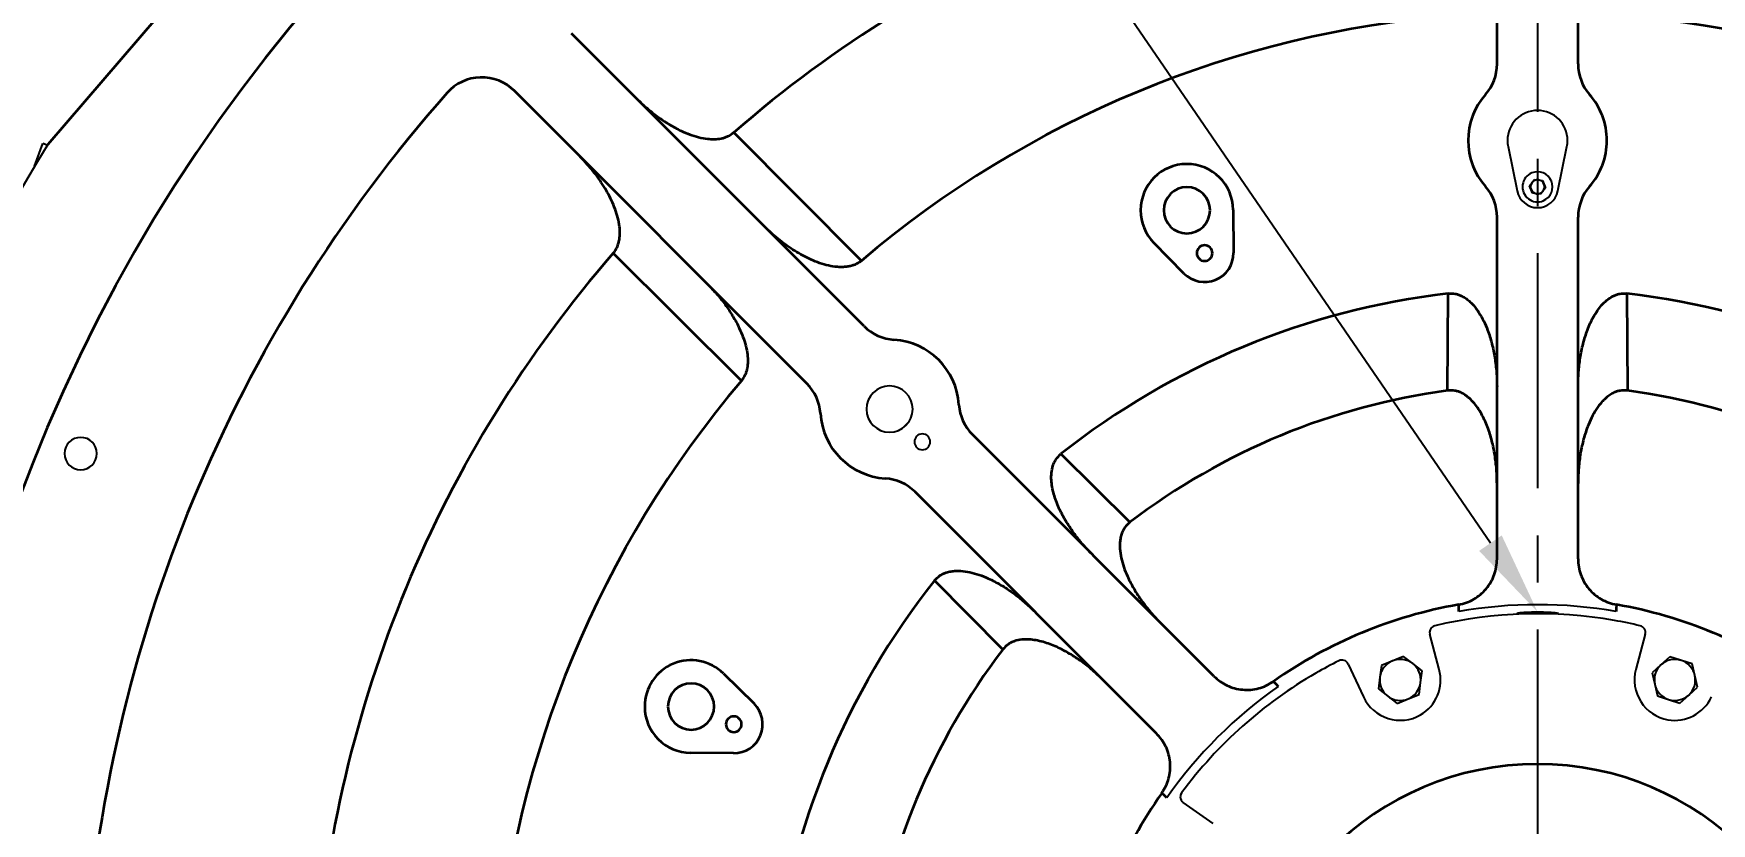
# Model space of a CAD drawing. Header units: millimetres. Extents: x -13 to 15102, y -1400 to 6249.
# Drawn here: x 987 to 1712, y 2628 to 2969 of the extents above; entities that cross this region are included whole.
import ezdxf
from ezdxf import colors
from ezdxf.entities.mleader import LeaderData, LeaderLine
from ezdxf.math import Vec2, Vec3

# ---------------------------------------------------------------- set-up
doc = ezdxf.new("R2010")
doc.units = ezdxf.units.MM
doc.header["$LTSCALE"] = 2
doc.linetypes.add('CENTER', pattern=[10.16, 6.35, -1.27, 1.27, -1.27])
doc.linetypes.add('CENTER8', pattern=[6.35, 3.96875, -0.79375, 0.79375, -0.79375])
doc.layers.add('1轮廓实线层', color=7, linetype='Continuous')
doc.layers.add('3中心线层', color=1, linetype='CENTER8')
doc.styles.get("Standard").update_dxf_attribs({"font": 'isocp.shx', "height": 34, "bigfont": 'whgtxt.shx'})
doc.dimstyles.new('ISO-25', dxfattribs={"dimtxt": 34, "dimasz": 35, "dimexe": 10, "dimexo": 10, "dimgap": 10, "dimtad": 1, "dimdec": 4, "dimtxsty": 'Standard', "dimcen": 2.5, "dimclrd": 3, "dimclre": 3, "dimclrt": 2, "dimadec": 1, "dimazin": 2, "dimtfac": 1, "dimtdec": 4, "dimtmove": 0, "dimatfit": 3, "dimfxl": 1, "dimarcsym": 0})

# ---------------------------------------------------------------- blocks, each defined once
blk = doc.blocks.new('*D4360')
at = {"color": 3, "lineweight": -2}
for p, q in [((1607.81, 3351.78), (524.62, 3351.78)), ((534.62, 3316.78), (534.62, 1761.78)), ((976.81, 1726.78), (524.62, 1726.78))]:
    blk.add_line(p, q, dxfattribs=at)
at = {"color": 3}
for points in [[(540.45, 3316.78), (528.79, 3316.78), (534.62, 3351.78)], [(528.79, 1761.78), (540.45, 1761.78), (534.62, 1726.78)]]:
    blk.add_solid(points, dxfattribs=at)
at = {"layer": 'Defpoints', "color": 0}
for p in [(1617.81, 3351.78), (534.62, 1726.78), (986.81, 1726.78)]:
    blk.add_point(p, dxfattribs=at)
at = {"color": 2, "insert": (507.62, 2539.28), "char_height": 34, "attachment_point": 5, "rotation": 90}
blk.add_mtext('1625', dxfattribs=at)

msp = doc.modelspace()

# ---------------------------------------------------------------- linework, layer by layer
at = {"color": 7, "ltscale": 0.2}
msp.add_line((987.26844, 2911.6492), (990.85872, 2921.51344), dxfattribs=at)
at = {"layer": '1轮廓实线层', "lineweight": 35}
for p, q in [((1619.30761, 2955.85251), (1619.30761, 3134.62496)), ((1654.30761, 2955.85251), (1654.30761, 3134.62496)), ((1149.56459, 3103.51211), (992.94101, 2921.06578)), ((1345.78233, 2842.55463), (1219.37113, 2968.96583)), ((1321.03359, 2817.80589), (1194.62239, 2944.21709)), ((1289.41136, 2926.22665), (1344.59191, 2870.88001)), ((1505.26429, 2892.80296), (1505.41822, 2874.26308)), ((1619.30761, 2742.11568), (1619.30761, 2889.70873)), ((1654.30761, 2742.11568), (1654.30761, 2889.70873)), ((1292.70821, 2818.99631), (1237.36157, 2874.17686)), ((1484.00672, 2865.39418), (1471.00591, 2878.61267)), ((1597.97129, 2814.79583), (1598.14371, 2856.71387)), ((1675.47152, 2856.71387), (1675.64393, 2814.79583)), ((1496.91708, 2691.41987), (1392.55305, 2795.78391)), ((1430.84907, 2787.41816), (1460.61153, 2757.89954)), ((1472.16835, 2666.67114), (1367.80431, 2771.03517)), ((1405.68868, 2702.97669), (1376.17006, 2732.73916)), ((1284.97555, 2692.58231), (1298.19404, 2679.5815)), ((1289.32514, 2658.17), (1270.78526, 2658.32393))]:
    msp.add_line(p, q, dxfattribs=at)
at = {"layer": '1轮廓实线层'}
for p, q in [((987.26844, 2911.6492), (990.85872, 2921.51344)), ((992.73812, 2920.82942), (990.85872, 2921.51344)), ((992.94101, 2921.06578), (992.73812, 2920.82942)), ((1624.07026, 2920.18062), (1627.98945, 2900.9806)), ((1645.62578, 2900.9806), (1649.54496, 2920.18062)), ((1633.37356, 2903.23586), (1635.48485, 2905.98223)), ((1634.69632, 2900.03425), (1633.37356, 2903.23586)), ((1635.48485, 2905.98223), (1638.9189, 2905.52697)), ((1640.24167, 2902.32537), (1638.13038, 2899.57899)), ((1638.9189, 2905.52697), (1640.24167, 2902.32537)), ((1638.13038, 2899.57899), (1634.69632, 2900.03425)), ((1594.33258, 2694.33637), (1590.26573, 2709.51405)), ((1683.3495, 2709.51406), (1679.28265, 2694.33636)), ((1578.81239, 2699.96492), (1569.35165, 2696.05615)), ((1582.87013, 2696.84549), (1578.81239, 2699.96492)), ((1693.94156, 2699.81305), (1690.1649, 2696.35865)), ((1703.70143, 2696.72609), (1693.94156, 2699.81305)), ((1555.00197, 2696.6791), (1561.64261, 2682.43819)), ((1568.67901, 2690.98233), (1568.00637, 2685.90851)), ((1569.35165, 2696.05615), (1568.67901, 2690.98233)), ((1586.92787, 2693.72605), (1582.87013, 2696.84549)), ((1586.25523, 2688.65223), (1586.92787, 2693.72605)), ((1690.1649, 2696.35865), (1686.38824, 2692.90424)), ((1686.38824, 2692.90424), (1687.49152, 2687.90636)), ((1704.8047, 2691.72821), (1703.70143, 2696.72609)), ((1705.90797, 2686.73031), (1704.8047, 2691.72821)), ((1568.00637, 2685.90851), (1572.0641, 2682.78908)), ((1580.85221, 2681.62403), (1585.58259, 2683.57841)), ((1585.58259, 2683.57841), (1586.25523, 2688.65223)), ((1687.49152, 2687.90636), (1688.59479, 2682.90847)), ((1698.35465, 2679.8215), (1702.13131, 2683.27591)), ((1702.13131, 2683.27591), (1705.90797, 2686.73031)), ((1572.0641, 2682.78908), (1576.12183, 2679.66965)), ((1576.12183, 2679.66965), (1580.85221, 2681.62403)), ((1688.59479, 2682.90847), (1693.47472, 2681.365)), ((1693.47472, 2681.365), (1698.35465, 2679.8215)), ((1496.56708, 2627.83334), (1483.69566, 2636.846))]:
    msp.add_line(p, q, dxfattribs=at)
at = {"layer": '1轮廓实线层', "flags": 128}
msp.add_lwpolyline([(1365.21285, 2801.39935), (1363.69666, 2799.89157), (1362.18887, 2798.37537)], dxfattribs=at)
at = {"layer": '1轮廓实线层', "lineweight": 35, "flags": 128}
for points in [[(1602.77547, 2719.32103), (1602.74886, 2721.00774), (1602.72824, 2722.33282)], [(1670.88698, 2722.33282), (1670.86069, 2720.64633), (1670.83975, 2719.32103)], [(1522.62907, 2689.15466), (1523.80301, 2687.94354), (1524.72533, 2686.99161)], [(1476.59661, 2638.86289), (1475.38512, 2640.03676), (1474.43356, 2640.95915)]]:
    msp.add_lwpolyline(points, dxfattribs=at)
at = {"layer": '1轮廓实线层', "lineweight": 35}
for centre, radius, start, end in [((1636.80761, 2526.78061), 699, 0, 180), ((1636.80761, 2526.78061), 529.37822, 93.98667641, 131.01332359), ((1636.80761, 2526.78061), 529.37822, 48.98667641, 86.01332359), ((1636.80761, 2526.78061), 451.43594, 94.66145717, 130.33854283), ((1636.80761, 2526.78061), 451.43594, 49.66145717, 85.33854283), ((1599.30761, 2955.8525), 20, 318.59037789, 0), ((1674.30761, 2955.8525), 20, 180, 221.40962211), ((1180.48025, 2930.07497), 20, 45, 138.53029858), ((1636.80761, 2526.78061), 629, 138.53029858, 176.46970142), ((1636.80761, 2922.78061), 30, 138.59037789, 221.40962211), ((1636.80761, 2922.78061), 30, 0, 41.40962211), ((1636.80761, 2922.78061), 30, 318.59037789, 0), ((1485.26497, 2892.6369), 20, 0.47568716, 180), ((1485.26497, 2892.6369), 10, 0, 180), ((1599.30761, 2889.70872), 20, 0, 41.40962211), ((1674.30761, 2889.70872), 20, 138.59037789, 180), ((1485.26497, 2892.6369), 20, 180, 224.52431284), ((1485.26497, 2892.6369), 10, 180, 0), ((1636.80761, 2526.78061), 529.37822, 138.98667641, 176.01332359), ((1492.91864, 2874.15931), 12.5, 224.52431284, 0.47568716), ((1492.91864, 2874.15931), 3.4, 0, 180), ((1492.91864, 2874.15931), 3.4, 180, 0), ((1636.80761, 2526.78061), 332.191, 96.68383859, 128.31616141), ((1636.80761, 2526.78061), 332.191, 51.68383859, 83.31616141), ((1359.92447, 2856.69676), 20, 225, 266.40962211), ((1356.79333, 2806.7949), 30, 3.59037789, 86.40962211), ((1636.80761, 2526.78061), 451.43594, 139.66145717, 175.33854283), ((1306.89146, 2803.66375), 20, 3.59037789, 45), ((1636.80761, 2526.78061), 290.62178, 97.67951233, 127.32048767), ((1636.80761, 2526.78061), 290.62178, 52.67951233, 82.32048767), ((1406.69519, 2809.92604), 20, 183.59037789, 225), ((1356.79333, 2806.7949), 30, 183.59037789, 266.40962211), ((1353.66218, 2756.89303), 20, 45, 86.40962211), ((1636.80761, 2526.78061), 332.191, 141.68383859, 173.31616141), ((1636.80761, 2526.78061), 198.49955, 99.88579543, 125.11420457), ((1636.80761, 2526.78061), 198.49955, 54.88579543, 80.11420457), ((1270.95132, 2678.32325), 20, 45.47568716, 180), ((1636.80761, 2526.78061), 290.62178, 142.67951233, 172.32048767), ((1270.95132, 2678.32325), 10, 0, 180), ((1270.95132, 2678.32325), 20, 180, 269.52431284), ((1270.95132, 2678.32325), 10, 180, 0), ((1289.42891, 2670.66958), 12.5, 269.52431284, 45.47568716), ((1289.42891, 2670.66958), 3.4, 0, 180), ((1289.42891, 2670.66958), 3.4, 180, 0), ((1636.80761, 2526.78061), 126.67806, 0, 180), ((1636.80761, 2526.78061), 198.49955, 144.88579543, 170.11420457)]:
    msp.add_arc(centre, radius, start, end, dxfattribs=at)
at = {"layer": '1轮廓实线层'}
for centre, radius, start, end in [((1636.80761, 2922.78061), 13, 0, 180), ((1636.80761, 2922.78061), 13, 180, 191.53695903), ((1636.80761, 2922.78061), 13, 348.46304097, 0), ((1636.80761, 2526.78061), 755, 148.51791099, 171.33072787), ((1636.80761, 2902.78061), 6.5, 112.44828085, 292.44828085), ((1636.80761, 2902.78061), 6.5, 292.44828085, 112.44828085), ((1636.80761, 2902.78061), 9, 191.53695903, 348.46304097), ((1636.80761, 2902.78061), 3, 142.44828085, 202.44828085), ((1636.80761, 2902.78061), 3, 202.44828085, 262.44828085), ((1636.80761, 2902.78061), 3, 112.44828085, 142.44828085), ((1636.80761, 2902.78061), 3, 82.44828085, 112.44828085), ((1636.80761, 2902.78061), 3, 22.44828085, 82.44828085), ((1636.80761, 2902.78061), 3, 292.44828085, 322.44828085), ((1636.80761, 2902.78061), 3, 322.44828085, 22.44828085), ((1636.80761, 2902.78061), 3, 262.44828085, 292.44828085), ((1356.79333, 2806.7949), 10, 0, 180), ((1356.79333, 2806.7949), 10, 180, 0), ((1007.18371, 2787.57937), 7, 0, 180), ((1370.93546, 2792.65276), 3.4, 0, 180), ((1370.93546, 2792.65276), 3.4, 180, 0), ((1007.18371, 2787.57937), 7, 180, 0), ((1636.80761, 2526.78061), 195.52493, 79.97631561, 100.02368439), ((1593.17638, 2710.28183), 3.01021, 120.33946657, 194.77706121), ((1593.16122, 2710.30191), 2.98522, 103.60849101, 120.28297949), ((1636.80761, 2526.78061), 191.62527, 80, 103.3815655), ((1636.80761, 2526.78061), 191.62527, 76.6184345, 80), ((1680.44299, 2710.28275), 3.00644, 345.1859978, 76.27331863), ((1636.80761, 2526.78061), 191.62527, 116.6184345, 120), ((1552.28135, 2695.39968), 3.00644, 25.1859978, 116.27331863), ((1577.46712, 2689.81728), 8.865, 112.44828085, 172.44828085), ((1577.46712, 2689.81728), 8.865, 52.44828085, 112.44828085), ((1696.14811, 2689.81728), 8.865, 72.44828085, 132.44828085), ((1696.14811, 2689.81728), 8.865, 12.44828085, 72.44828085), ((1636.80761, 2526.78061), 191.62527, 120, 143.3815655), ((1577.46712, 2689.81728), 8.865, 172.44828085, 232.44828085), ((1577.46712, 2689.81728), 8.865, 352.44828085, 52.44828085), ((1577.46712, 2689.81728), 17.46041, 300, 15), ((1696.14811, 2689.81728), 17.46041, 165, 260), ((1696.14811, 2689.81728), 8.865, 132.44828085, 192.44828085), ((1696.14811, 2689.81728), 8.865, 312.44828085, 12.44828085), ((1636.80761, 2526.78061), 195.52493, 124.97631561, 145.02368439), ((1577.46712, 2689.81728), 8.865, 292.44828085, 352.44828085), ((1696.14811, 2689.81728), 8.865, 192.44828085, 252.44828085), ((1696.14811, 2689.81728), 8.865, 252.44828085, 312.44828085), ((1577.46712, 2689.81728), 17.46041, 205, 300), ((1577.46712, 2689.81728), 8.865, 232.44828085, 292.44828085), ((1696.14811, 2689.81728), 17.46041, 260, 335), ((1485.41386, 2639.30734), 2.9925, 143.63072417, 180.25333377), ((1485.40731, 2639.31072), 2.98522, 143.60849101, 160.28297949), ((1485.43417, 2639.30661), 3.01281, 180.23784142, 234.75738382)]:
    msp.add_arc(centre, radius, start, end, dxfattribs=at)
at = {"layer": '1轮廓实线层', "lineweight": 35}
for points, knots in [([(1247.44492, 2940.89202), (1248.88111, 2939.51594), (1251.74722, 2936.76979), (1256.42386, 2933.07586), (1261.37196, 2929.74689), (1266.06687, 2927.19826), (1270.38607, 2925.36724), (1274.19162, 2924.16231), (1277.77052, 2923.47513), (1281.06763, 2923.29652), (1283.57888, 2923.54422), (1285.51006, 2924.04654), (1287.38966, 2924.74798), (1288.59849, 2925.63212), (1289.41136, 2926.22665)], [0, 0, 0, 0, 0.124838508, 0.249132123, 0.373654317, 0.498952853, 0.58389906, 0.667891674, 0.749170523, 0.812001955, 0.874712545, 0.906600324, 0.937193847, 1, 1, 1, 1]), ([(1237.36157, 2874.17686), (1237.67049, 2874.56444), (1238.29557, 2875.34866), (1239.00072, 2876.67206), (1239.54758, 2878.08142), (1239.95212, 2879.66456), (1240.19773, 2881.45512), (1240.24853, 2883.45686), (1240.05514, 2886.12312), (1239.42128, 2889.41546), (1238.21596, 2893.21352), (1236.13882, 2898.11518), (1232.84917, 2903.89886), (1228.17039, 2910.34837), (1224.52145, 2914.21111), (1222.69621, 2916.1433)], [0, 0, 0, 0, 0.031063038, 0.062854264, 0.093667773, 0.125818897, 0.165209235, 0.206888002, 0.251308195, 0.332831072, 0.416702511, 0.501070291, 0.666664679, 0.833261176, 1, 1, 1, 1]), ([(1344.59191, 2870.88001), (1344.20182, 2870.57642), (1343.4121, 2869.96181), (1342.08438, 2869.27202), (1340.67273, 2868.7393), (1339.08962, 2868.34806), (1337.30095, 2868.11486), (1335.30313, 2868.07491), (1332.64346, 2868.27936), (1329.36037, 2868.92214), (1325.57275, 2870.13332), (1320.68551, 2872.21342), (1314.91668, 2875.50161), (1308.48206, 2880.17415), (1304.62609, 2883.81732), (1302.69747, 2885.63949)], [0, 0, 0, 0, 0.031042815, 0.062845975, 0.093653518, 0.125809688, 0.16520567, 0.206885805, 0.251294257, 0.332806881, 0.416669896, 0.501050343, 0.666552693, 0.833222132, 1, 1, 1, 1]), ([(1277.94873, 2860.89075), (1279.32224, 2859.45745), (1282.06327, 2856.59709), (1285.75169, 2851.93095), (1289.07727, 2846.99466), (1291.62573, 2842.31188), (1293.45988, 2838.00436), (1294.67071, 2834.20913), (1295.36781, 2830.63961), (1295.56066, 2827.35015), (1295.32888, 2824.84257), (1294.84277, 2822.91088), (1294.15985, 2821.02907), (1293.2917, 2819.81338), (1292.70821, 2818.99631)], [0, 0, 0, 0, 0.124845735, 0.249147525, 0.373673116, 0.498976514, 0.583915943, 0.667904886, 0.749195451, 0.812028086, 0.874721143, 0.906640092, 0.93725251, 1, 1, 1, 1]), ([(1598.14371, 2856.71387), (1599.1924, 2856.74388), (1600.75887, 2856.78872), (1602.77783, 2856.20707), (1604.36976, 2855.52346), (1606.00522, 2854.51729), (1607.6236, 2853.19514), (1609.54496, 2851.22669), (1611.6065, 2848.44851), (1613.62509, 2844.81356), (1615.5377, 2840.33399), (1617.1794, 2835.03676), (1618.41795, 2828.95679), (1619.1701, 2822.77984), (1619.26178, 2818.62997), (1619.30761, 2816.55524)], [0, 0, 0, 0, 0.062688081, 0.093639364, 0.125715737, 0.166944403, 0.208868001, 0.251373762, 0.332440896, 0.41647115, 0.501436268, 0.625589663, 0.749958637, 0.874991559, 1, 1, 1, 1]), ([(1654.30761, 2816.55524), (1654.35325, 2818.62588), (1654.44434, 2822.75843), (1655.19211, 2828.92132), (1656.42785, 2835.00968), (1657.97306, 2840.00038), (1659.56754, 2843.84123), (1660.98544, 2846.65456), (1662.60038, 2849.27208), (1664.5097, 2851.7292), (1666.71431, 2853.89531), (1668.90402, 2855.3751), (1670.82204, 2856.20123), (1672.84236, 2856.78741), (1674.41463, 2856.74343), (1675.47152, 2856.71387)], [0, 0, 0, 0, 0.124767527, 0.249007652, 0.373559909, 0.49880933, 0.563140687, 0.624022005, 0.688504787, 0.74820551, 0.81114321, 0.874122697, 0.906023407, 0.936828731, 1, 1, 1, 1]), ([(1619.30761, 2774.58099), (1619.26174, 2776.66175), (1619.17017, 2780.81458), (1618.41823, 2787.00787), (1617.17499, 2793.12601), (1615.61946, 2798.14067), (1614.0134, 2801.99833), (1612.58427, 2804.82338), (1610.95577, 2807.44971), (1609.02838, 2809.91257), (1606.80126, 2812.07797), (1604.58737, 2813.54702), (1602.6501, 2814.35459), (1600.61182, 2814.91509), (1599.03266, 2814.84376), (1597.97129, 2814.79583)], [0, 0, 0, 0, 0.124766149, 0.249010662, 0.373575874, 0.49882133, 0.563159283, 0.624012612, 0.688520203, 0.748191408, 0.811149054, 0.874144485, 0.906028373, 0.936840814, 1, 1, 1, 1]), ([(1675.64393, 2814.79583), (1674.59058, 2814.84408), (1673.01702, 2814.91615), (1670.97996, 2814.36003), (1669.37253, 2813.69194), (1667.71999, 2812.69618), (1666.08429, 2811.37847), (1664.14372, 2809.41015), (1662.06327, 2806.62506), (1660.0285, 2802.97691), (1658.10178, 2798.47814), (1656.44834, 2793.15399), (1655.20203, 2787.0429), (1654.44576, 2780.83437), (1654.35366, 2776.66528), (1654.30761, 2774.58099)], [0, 0, 0, 0, 0.062688715, 0.093648785, 0.125708302, 0.166922777, 0.208846839, 0.251380879, 0.33240398, 0.416422255, 0.501377257, 0.625508051, 0.750025186, 0.875027867, 1, 1, 1, 1]), ([(1444.28038, 2744.05657), (1442.84849, 2745.55302), (1439.99076, 2748.53958), (1436.16167, 2753.42614), (1432.73036, 2758.60509), (1430.29401, 2763.22666), (1428.70559, 2767.07003), (1427.71888, 2770.06195), (1427.00997, 2773.05476), (1426.62261, 2776.14229), (1426.6498, 2779.23286), (1427.15184, 2781.82758), (1427.92387, 2783.76801), (1428.938, 2785.61106), (1430.08084, 2786.69173), (1430.84907, 2787.41816)], [0, 0, 0, 0, 0.1247673357, 0.2490077813, 0.3735597569, 0.4988098044, 0.5631409123, 0.6240221617, 0.6885047941, 0.7482055429, 0.8111433887, 0.8741226287, 0.9060238944, 0.9368290147, 1, 1, 1, 1]), ([(1460.61153, 2757.89954), (1459.83258, 2757.18883), (1458.66892, 2756.12713), (1457.62176, 2754.29346), (1456.95752, 2752.68444), (1456.49315, 2750.81179), (1456.26828, 2748.72342), (1456.28787, 2745.95942), (1456.78616, 2742.51896), (1457.92699, 2738.50053), (1459.74569, 2733.95702), (1462.34129, 2729.02314), (1465.78118, 2723.82065), (1469.63654, 2718.89581), (1472.51941, 2715.88268), (1473.96066, 2714.37631)], [0, 0, 0, 0, 0.062688825, 0.093648735, 0.125708311, 0.166922877, 0.208846823, 0.251380715, 0.332404096, 0.41642231, 0.501377156, 0.62550811, 0.750024726, 0.875028052, 1, 1, 1, 1]), ([(1602.72824, 2722.33282), (1603.86841, 2722.59183), (1606.14992, 2723.11011), (1609.33141, 2724.63022), (1612.2144, 2726.64109), (1614.69634, 2729.13236), (1616.71397, 2732.01722), (1618.1865, 2735.20431), (1619.13046, 2738.60592), (1619.24843, 2740.94324), (1619.30761, 2742.11568)], [0, 0, 0, 0, 0.124931685, 0.249990798, 0.374802195, 0.499971111, 0.624681378, 0.749930364, 0.87456127, 1, 1, 1, 1]), ([(1654.30761, 2742.11568), (1654.36635, 2740.94786), (1654.48387, 2738.61127), (1655.42535, 2735.21351), (1656.8983, 2732.02232), (1658.91278, 2729.13966), (1661.39634, 2726.64488), (1664.27559, 2724.63499), (1667.46043, 2723.11182), (1669.74261, 2722.59299), (1670.88698, 2722.33282)], [0, 0, 0, 0, 0.124946775, 0.249995206, 0.37483599, 0.499970016, 0.624719787, 0.749931719, 0.874606729, 1, 1, 1, 1]), ([(1376.17006, 2732.73916), (1376.89038, 2733.50191), (1377.96635, 2734.64126), (1379.80523, 2735.65762), (1381.41428, 2736.2999), (1383.2822, 2736.74484), (1385.36148, 2736.95433), (1388.11198, 2736.92101), (1391.53418, 2736.41431), (1395.53183, 2735.27135), (1400.0518, 2733.45624), (1404.95836, 2730.87139), (1410.13334, 2727.44798), (1415.03293, 2723.61206), (1418.03218, 2720.74249), (1419.53165, 2719.30784)], [0, 0, 0, 0, 0.062688052, 0.093639204, 0.125715556, 0.16694442, 0.20886773, 0.25137391, 0.3324407, 0.416470923, 0.501436174, 0.625589776, 0.749958198, 0.874991698, 1, 1, 1, 1]), ([(1449.21192, 2689.62756), (1447.70816, 2691.06644), (1444.70692, 2693.93819), (1439.7959, 2697.78581), (1434.59061, 2701.23288), (1429.94479, 2703.67886), (1426.08135, 2705.271), (1423.07318, 2706.25804), (1420.06458, 2706.96363), (1416.9602, 2707.34225), (1413.85423, 2707.29861), (1411.24999, 2706.77192), (1409.3091, 2705.9731), (1407.47149, 2704.92817), (1406.40528, 2703.76109), (1405.68868, 2702.97669)], [0, 0, 0, 0, 0.124765817, 0.249010851, 0.373575977, 0.498821467, 0.563159697, 0.624012723, 0.688520398, 0.74819137, 0.81114918, 0.874144445, 0.906028207, 0.936840797, 1, 1, 1, 1]), ([(1496.91709, 2691.41987), (1497.7844, 2690.63564), (1499.51973, 2689.06652), (1502.58802, 2687.32965), (1505.88608, 2686.11469), (1509.34887, 2685.50077), (1512.86909, 2685.49285), (1516.32622, 2686.10758), (1519.6553, 2687.28256), (1521.63592, 2688.52943), (1522.62907, 2689.15466)], [0, 0, 0, 0, 0.124946824, 0.24999559, 0.374836029, 0.499969956, 0.624719854, 0.749931616, 0.874606303, 1, 1, 1, 1]), ([(1474.43356, 2640.95915), (1475.05664, 2641.94852), (1476.30343, 2643.92827), (1477.47819, 2647.25281), (1478.0949, 2650.71328), (1478.08829, 2654.22987), (1477.47506, 2657.69646), (1476.26268, 2660.99131), (1474.52486, 2664.06409), (1472.95554, 2665.80025), (1472.16835, 2666.67113)], [0, 0, 0, 0, 0.124931753, 0.249990926, 0.374802095, 0.499970951, 0.624681383, 0.749930653, 0.874561109, 1, 1, 1, 1])]:
    msp.add_open_spline(points, degree=3, knots=knots, dxfattribs=at)
at = {"layer": '1轮廓实线层'}
for points, knots in [([(1627.80761, 2718.59351), (1627.94269, 2718.65153), (1628.21294, 2718.7676), (1630.29029, 2718.98479), (1633.26325, 2719.15381), (1636.80348, 2719.21924), (1640.34629, 2719.15407), (1643.3225, 2718.98502), (1645.40206, 2718.76766), (1645.67247, 2718.65154), (1645.80761, 2718.59351)], [0, 0, 0, 0, 0.1249004486, 0.2498900925, 0.3749416667, 0.4998806864, 0.6247522919, 0.7500306082, 0.8750725004, 1, 1, 1, 1]), ([(1645.80761, 2718.59351), (1645.67264, 2718.54866), (1645.4027, 2718.45895), (1643.32352, 2718.41464), (1640.34898, 2718.40894), (1636.80856, 2718.41293), (1633.26752, 2718.40894), (1630.29196, 2718.41463), (1628.2125, 2718.45894), (1627.94257, 2718.54866), (1627.80761, 2718.59351)], [0, 0, 0, 0, 0.124946502, 0.249885509, 0.374869455, 0.499950807, 0.625086749, 0.750108071, 0.875060195, 1, 1, 1, 1])]:
    msp.add_open_spline(points, degree=3, knots=knots, dxfattribs=at)
at = {"layer": '3中心线层', "linetype": 'CENTER', "ltscale": 8}
msp.add_line((1636.80761, 3361.85481), (1636.80761, 1691.70641), dxfattribs=at)

# ---------------------------------------------------------------- dimensions: what is measured, and where the dimension line sits
at = {"color": 0}
dim = msp.add_linear_dim(base=(534.61909, 1726.7806), p1=(1617.80761, 3351.78061), p2=(986.80764, 1726.7806), angle=90, dimstyle='ISO-25', dxfattribs=at)
dim.commit()
dim.dimension.update_dxf_attribs({"geometry": '*D4360', "text_midpoint": (507.61909, 2539.2806)})

# ---------------------------------------------------------------- leaders
at = {"color": 2, "ltscale": 10}
ml = msp.add_multileader_mtext('Standard', dxfattribs=at)
ml.set_content('BEARING GREASE NIPPLE', color=2)
ml.set_leader_properties(color=3)
ml.build(insert=Vec2(0, 0))
ml.multileader.update_dxf_attribs({"dogleg_length": 11.52, "arrow_head_size": 36})
ctx = ml.context
ctx.base_point, ctx.char_height, ctx.arrow_head_size, ctx.landing_gap_size, ctx.plane_origin = Vec3(519.98997, 3413.68499), 40.32, 36, 14.4, Vec3(1504.48796, 2784.37221)
ctx.text_align_type = 2
notes = []
notes.append((ctx, [(0, (1, 1, 0), (1160.74197, 3413.68499), (-1, 0), 11.52, [(0, [(1636.80761, 2719.19749)], 0, [])])]))
ctx.mtext.insert, ctx.mtext.alignment, ctx.mtext.flow_direction = Vec3(1134.82197, 3433.84499), 3, 5
for ctx, leaders in notes:
    for number, flags, end, landing, length, lines in leaders:
        leader = LeaderData()
        leader.index, (leader.has_last_leader_line, leader.has_dogleg_vector, leader.attachment_direction) = number, flags
        leader.last_leader_point, leader.dogleg_vector, leader.dogleg_length = Vec3(end), Vec3(landing), length
        for number, points, colour, breaks in lines:
            line = LeaderLine()
            line.index, line.vertices, line.color, line.breaks = number, Vec3.list(points), colors.encode_raw_color(colour), breaks
            leader.lines.append(line)
        ctx.leaders.append(leader)

doc.saveas('drawing.dxf')
